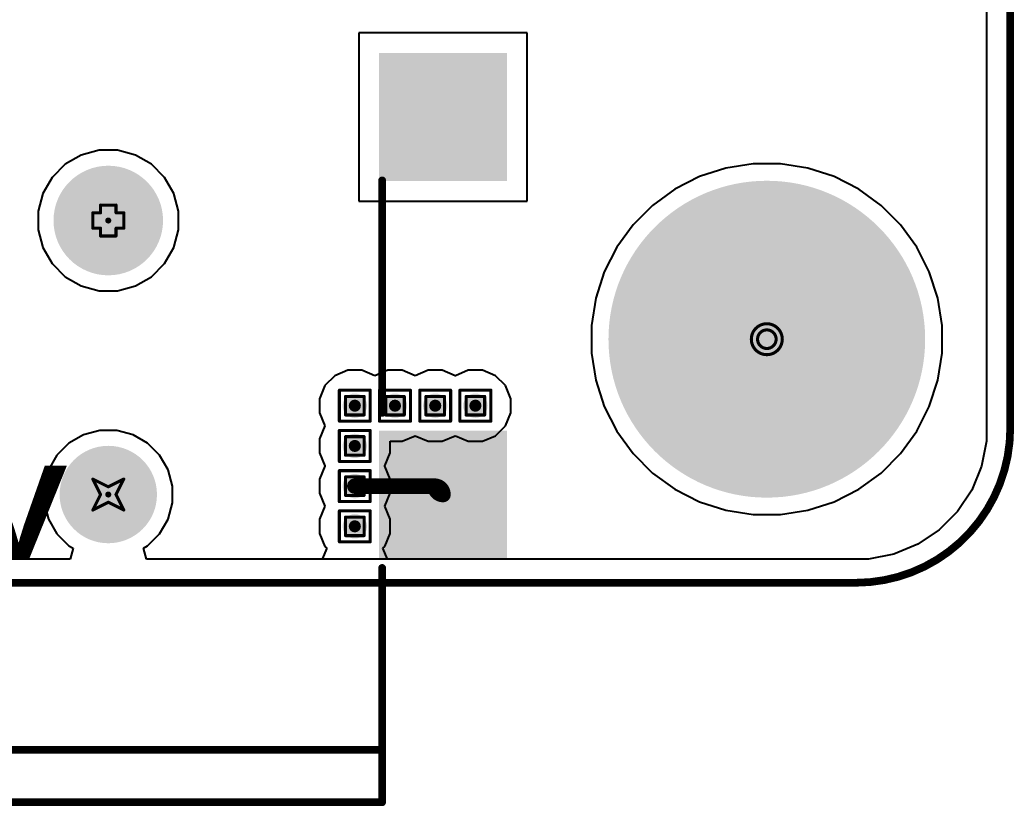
# Model space of a CAD drawing. Header units: inches. Extents: x -18 to 5357, y -8 to 5291.
# Drawn here: x 29.73 to 46.06, y -7.67 to 5.24 of the extents above; entities that cross this region are included whole.
import ezdxf

# ---------------------------------------------------------------- set-up
doc = ezdxf.new("R2010")
doc.units = ezdxf.units.IN
for name, color, linetype in [('Board Outline', 216, 'Continuous'), ('Bottom Layer', 5, 'Continuous'), ('Bottom Solder', 6, 'Continuous'), ('Drill Drawing', 1, 'Continuous'), ('Ground', 16, 'Continuous'), ('Multi-Layer', 9, 'Continuous'), ('Pad Holes', 156, 'Continuous'), ('Power', 76, 'Continuous'), ('Top Layer', 1, 'Continuous'), ('Top Overlay', 2, 'Continuous'), ('Top Paste', 8, 'Continuous'), ('Top Solder', 216, 'Continuous'), ('Via Holes', 16, 'Continuous')]:
    doc.layers.add(name, color=color, linetype=linetype)
doc.styles.add('Arial Black_Bold', font='', dxfattribs={"height": 0.2})
doc.styles.get('Arial Black_Bold').set_extended_font_data('Arial Black', bold=True)

# ---------------------------------------------------------------- blocks, each defined once
blk = doc.blocks.new('DC_050_B200_84')
at = {"layer": 'Bottom Solder'}
h = blk.add_hatch(color=6, dxfattribs=at)
edge = h.paths.add_edge_path()
edge.add_arc((-3.25, 0), 0.05, 0, 360)
h = blk.add_hatch(color=6, dxfattribs=at)
edge = h.paths.add_edge_path()
edge.add_arc((1.25, 0), 0.05, 0, 360)
at = {"layer": 'Pad Holes'}
h = blk.add_hatch(color=7, dxfattribs=at)
edge = h.paths.add_edge_path()
edge.add_arc((1.25, 0), 0.9, 0, 360)
h = blk.add_hatch(color=7, dxfattribs=at)
edge = h.paths.add_edge_path()
edge.add_arc((-3.25, 0), 0.8, 0, 360)
at = {"layer": 'Top Layer'}
for points in [[(-4.25, -4.5), (-2.25, -4.5), (-2.25, -6.5), (-4.25, -6.5)], [(1.95, -4.5), (3.95, -4.5), (3.95, -6.5), (1.95, -6.5)]]:
    blk.add_hatch(color=1, dxfattribs=at).paths.add_polyline_path(points)
at = {"layer": 'Top Paste'}
for points in [[(-4.25, -4.5), (-2.25, -4.5), (-2.25, -6.5), (-4.25, -6.5)], [(1.95, -4.5), (3.95, -4.5), (3.95, -6.5), (1.95, -6.5)]]:
    blk.add_hatch(color=8, dxfattribs=at).paths.add_polyline_path(points)
at = {"layer": 'Top Solder'}
h = blk.add_hatch(color=216, dxfattribs=at)
edge = h.paths.add_edge_path()
edge.add_arc((-3.25, 0), 0.05, 0, 360)
h = blk.add_hatch(color=216, dxfattribs=at)
edge = h.paths.add_edge_path()
edge.add_arc((1.25, 0), 0.05, 0, 360)
for points in [[(-4.3, -4.45), (-2.2, -4.45), (-2.2, -6.55), (-4.3, -6.55)], [(1.9, -4.45), (4, -4.45), (4, -6.55), (1.9, -6.55)]]:
    blk.add_hatch(color=216, dxfattribs=at).paths.add_polyline_path(points)
at = {"layer": 'Top Overlay'}
for points in [[(-8.303, 4.5, 0.127, 0.127, 0), (-8.303, -4.5, 0.127, 0.127, 0)], [(-7.442, 4.496, 0.127, 0.127, 0), (-7.442, -4.496, 0.127, 0.127, 0)], [(-8.303, -4.5, 0.127, 0.127, 0), (-4.456, -4.5, 0.127, 0.127, 0)], [(-1.909, -4.5, 0.127, 0.127, 0), (0, -4.5, 0.127, 0.127, 0)], [(1.909, -4.5, 0.127, 0.127, 0), (0, -4.5, 0.127, 0.127, 0)]]:
    blk.add_lwpolyline(points, format="xyseb", dxfattribs=at)
for points in [[(-8.335, -4.5, 0.0635, 0.0635, 1), (-8.272, -4.5, 0.0635, 0.0635, 1)], [(-8.335, -4.5, 0.0635, 0.0635, 1), (-8.272, -4.5, 0.0635, 0.0635, 1)], [(-7.474, -4.496, 0.0635, 0.0635, 1), (-7.41, -4.496, 0.0635, 0.0635, 1)], [(-4.488, -4.5, 0.0635, 0.0635, 1), (-4.424, -4.5, 0.0635, 0.0635, 1)], [(-1.941, -4.5, 0.0635, 0.0635, 1), (-1.877, -4.5, 0.0635, 0.0635, 1)], [(-0.032, -4.5, 0.0635, 0.0635, 1), (0.032, -4.5, 0.0635, 0.0635, 1)], [(-0.032, -4.5, 0.0635, 0.0635, 1), (0.032, -4.5, 0.0635, 0.0635, 1)], [(1.877, -4.5, 0.0635, 0.0635, 1), (1.941, -4.5, 0.0635, 0.0635, 1)]]:
    blk.add_lwpolyline(points, format="xyseb", close=True, dxfattribs=at)

msp = doc.modelspace()

# ---------------------------------------------------------------- hatches: boundary and pattern name
at = {"layer": 'Bottom Layer'}
h = msp.add_hatch(color=5, dxfattribs=at)
edge = h.paths.add_edge_path()
edge.add_arc((42, 0), 2.5, 0, 360)
h = msp.add_hatch(color=5, dxfattribs=at)
edge = h.paths.add_edge_path()
edge.add_arc((35.23, -1.092), 0.2, 0, 360)
h = msp.add_hatch(color=5, dxfattribs=at)
edge = h.paths.add_edge_path()
edge.add_arc((35.89, -1.092), 0.2, 0, 360)
h = msp.add_hatch(color=5, dxfattribs=at)
edge = h.paths.add_edge_path()
edge.add_arc((36.551, -1.092), 0.2, 0, 360)
h = msp.add_hatch(color=5, dxfattribs=at)
edge = h.paths.add_edge_path()
edge.add_arc((37.211, -1.092), 0.2, 0, 360)
h = msp.add_hatch(color=5, dxfattribs=at)
edge = h.paths.add_edge_path()
edge.add_arc((35.23, -1.753), 0.2, 0, 360)
h = msp.add_hatch(color=5, dxfattribs=at)
edge = h.paths.add_edge_path()
edge.add_arc((35.23, -2.413), 0.2, 0, 360)
h = msp.add_hatch(color=5, dxfattribs=at)
edge = h.paths.add_edge_path()
edge.add_arc((35.23, -3.073), 0.2, 0, 360)
at = {"layer": 'Bottom Solder'}
h = msp.add_hatch(color=6, dxfattribs=at)
edge = h.paths.add_edge_path()
edge.add_arc((42, 0), 2.602, 0, 360)
at = {"layer": 'Ground'}
h = msp.add_hatch(color=16, dxfattribs=at)
edge = h.paths.add_edge_path()
edge.add_arc((42, 0), 2.5, 0, 360)
h = msp.add_hatch(color=16, dxfattribs=at)
edge = h.paths.add_edge_path()
edge.add_arc((35.23, -1.092), 0.2, 0, 360)
h = msp.add_hatch(color=16, dxfattribs=at)
edge = h.paths.add_edge_path()
edge.add_arc((35.89, -1.092), 0.2, 0, 360)
h = msp.add_hatch(color=16, dxfattribs=at)
edge = h.paths.add_edge_path()
edge.add_arc((36.551, -1.092), 0.2, 0, 360)
h = msp.add_hatch(color=16, dxfattribs=at)
edge = h.paths.add_edge_path()
edge.add_arc((37.211, -1.092), 0.2, 0, 360)
h = msp.add_hatch(color=16, dxfattribs=at)
edge = h.paths.add_edge_path()
edge.add_arc((35.23, -1.753), 0.2, 0, 360)
h = msp.add_hatch(color=16, dxfattribs=at)
edge = h.paths.add_edge_path()
edge.add_arc((35.23, -2.413), 0.2, 0, 360)
h = msp.add_hatch(color=16, dxfattribs=at)
edge = h.paths.add_edge_path()
edge.add_arc((35.23, -3.073), 0.2, 0, 360)
at = {"layer": 'Multi-Layer'}
h = msp.add_hatch(color=9, dxfattribs=at)
edge = h.paths.add_edge_path()
edge.add_arc((42, 0), 2.5, 0, 360)
at = {"layer": 'Pad Holes'}
h = msp.add_hatch(color=7, dxfattribs=at)
edge = h.paths.add_edge_path()
edge.add_arc((42, 0), 1.55, 0, 360)
at = {"layer": 'Power'}
h = msp.add_hatch(color=76, dxfattribs=at)
edge = h.paths.add_edge_path()
edge.add_arc((42, 0), 2.5, 0, 360)
h = msp.add_hatch(color=76, dxfattribs=at)
edge = h.paths.add_edge_path()
edge.add_arc((35.23, -1.092), 0.2, 0, 360)
h = msp.add_hatch(color=76, dxfattribs=at)
edge = h.paths.add_edge_path()
edge.add_arc((35.89, -1.092), 0.2, 0, 360)
h = msp.add_hatch(color=76, dxfattribs=at)
edge = h.paths.add_edge_path()
edge.add_arc((36.551, -1.092), 0.2, 0, 360)
h = msp.add_hatch(color=76, dxfattribs=at)
edge = h.paths.add_edge_path()
edge.add_arc((37.211, -1.092), 0.2, 0, 360)
h = msp.add_hatch(color=76, dxfattribs=at)
edge = h.paths.add_edge_path()
edge.add_arc((35.23, -1.753), 0.2, 0, 360)
h = msp.add_hatch(color=76, dxfattribs=at)
edge = h.paths.add_edge_path()
edge.add_arc((35.23, -2.413), 0.2, 0, 360)
h = msp.add_hatch(color=76, dxfattribs=at)
edge = h.paths.add_edge_path()
edge.add_arc((35.23, -3.073), 0.2, 0, 360)
at = {"layer": 'Top Layer'}
h = msp.add_hatch(color=1, dxfattribs=at)
edge = h.paths.add_edge_path()
edge.add_arc((42, 0), 2.5, 0, 360)
h = msp.add_hatch(color=1, dxfattribs=at)
edge = h.paths.add_edge_path()
edge.add_arc((35.23, -1.092), 0.2, 0, 360)
h = msp.add_hatch(color=1, dxfattribs=at)
edge = h.paths.add_edge_path()
edge.add_arc((35.89, -1.092), 0.2, 0, 360)
h = msp.add_hatch(color=1, dxfattribs=at)
edge = h.paths.add_edge_path()
edge.add_arc((36.551, -1.092), 0.2, 0, 360)
h = msp.add_hatch(color=1, dxfattribs=at)
edge = h.paths.add_edge_path()
edge.add_arc((37.211, -1.092), 0.2, 0, 360)
h = msp.add_hatch(color=1, dxfattribs=at)
edge = h.paths.add_edge_path()
edge.add_arc((35.23, -1.753), 0.2, 0, 360)
h = msp.add_hatch(color=1, dxfattribs=at)
edge = h.paths.add_edge_path()
edge.add_arc((35.23, -2.413), 0.2, 0, 360)
h = msp.add_hatch(color=1, dxfattribs=at)
edge = h.paths.add_edge_path()
edge.add_arc((35.23, -3.073), 0.2, 0, 360)
at = {"layer": 'Top Solder'}
h = msp.add_hatch(color=216, dxfattribs=at)
edge = h.paths.add_edge_path()
edge.add_arc((42, 0), 2.602, 0, 360)
at = {"layer": 'Via Holes'}
h = msp.add_hatch(color=7, dxfattribs=at)
edge = h.paths.add_edge_path()
edge.add_arc((35.23, -1.092), 0.1, 0, 360)
h = msp.add_hatch(color=7, dxfattribs=at)
edge = h.paths.add_edge_path()
edge.add_arc((35.89, -1.092), 0.1, 0, 360)
h = msp.add_hatch(color=7, dxfattribs=at)
edge = h.paths.add_edge_path()
edge.add_arc((36.551, -1.092), 0.1, 0, 360)
h = msp.add_hatch(color=7, dxfattribs=at)
edge = h.paths.add_edge_path()
edge.add_arc((37.211, -1.092), 0.1, 0, 360)
h = msp.add_hatch(color=7, dxfattribs=at)
edge = h.paths.add_edge_path()
edge.add_arc((35.23, -1.753), 0.1, 0, 360)
h = msp.add_hatch(color=7, dxfattribs=at)
edge = h.paths.add_edge_path()
edge.add_arc((35.23, -2.413), 0.1, 0, 360)
h = msp.add_hatch(color=7, dxfattribs=at)
edge = h.paths.add_edge_path()
edge.add_arc((35.23, -3.073), 0.1, 0, 360)

# ---------------------------------------------------------------- linework, layer by layer
at = {"layer": 'Board Outline'}
for points in [[(46, -1.46, 0.127, 0.127, 0), (46, 73.46, 0.127, 0.127, 0)], [(46, -1.46, 0.127, 0.127, -0.414214), (43.46, -4, 0.127, 0.127, 0)], [(-1.46, -4, 0.127, 0.127, 0), (43.46, -4, 0.127, 0.127, 0)]]:
    msp.add_lwpolyline(points, format="xyseb", dxfattribs=at)
for points in [[(45.968, -1.46, 0.0635, 0.0635, 1), (46.032, -1.46, 0.0635, 0.0635, 1)], [(45.968, -1.46, 0.0635, 0.0635, 1), (46.032, -1.46, 0.0635, 0.0635, 1)], [(43.428, -4, 0.0635, 0.0635, 1), (43.492, -4, 0.0635, 0.0635, 1)], [(43.428, -4, 0.0635, 0.0635, 1), (43.492, -4, 0.0635, 0.0635, 1)]]:
    msp.add_lwpolyline(points, format="xyseb", close=True, dxfattribs=at)
at = {"layer": 'Bottom Layer'}
for p, q in [((45.612, 13.856), (45.612, -1.46)), ((30.734, 3.024), (30.471, 2.873)), ((31.027, 3.103), (30.734, 3.024)), ((31.331, 3.103), (31.027, 3.103)), ((31.625, 3.024), (31.331, 3.103)), ((31.888, 2.873), (31.625, 3.024)), ((30.471, 2.873), (30.256, 2.658)), ((32.103, 2.658), (31.888, 2.873)), ((41.326, 2.81), (40.894, 2.67)), ((41.773, 2.881), (41.326, 2.81)), ((42.227, 2.881), (41.773, 2.881)), ((42.675, 2.81), (42.227, 2.881)), ((43.106, 2.67), (42.675, 2.81)), ((30.256, 2.658), (30.104, 2.395)), ((32.254, 2.395), (32.103, 2.658)), ((40.894, 2.67), (40.49, 2.464)), ((43.51, 2.464), (43.106, 2.67)), ((40.49, 2.464), (40.123, 2.197)), ((43.877, 2.197), (43.51, 2.464)), ((30.104, 2.395), (30.025, 2.101)), ((32.333, 2.101), (32.254, 2.395)), ((40.123, 2.197), (39.803, 1.877)), ((44.198, 1.877), (43.877, 2.197)), ((30.025, 2.101), (30.025, 1.797)), ((32.333, 1.797), (32.333, 2.101)), ((30.025, 1.797), (30.104, 1.504)), ((32.254, 1.504), (32.333, 1.797)), ((39.803, 1.877), (39.536, 1.51)), ((44.464, 1.51), (44.198, 1.877)), ((30.104, 1.504), (30.256, 1.241)), ((32.103, 1.241), (32.254, 1.504)), ((39.536, 1.51), (39.33, 1.106)), ((44.67, 1.106), (44.464, 1.51)), ((30.256, 1.241), (30.471, 1.026)), ((31.888, 1.026), (32.103, 1.241)), ((30.471, 1.026), (30.734, 0.874)), ((31.625, 0.874), (31.888, 1.026)), ((39.33, 1.106), (39.19, 0.675)), ((44.81, 0.675), (44.67, 1.106)), ((30.734, 0.874), (31.027, 0.795)), ((31.331, 0.795), (31.625, 0.874)), ((31.027, 0.795), (31.331, 0.795)), ((39.19, 0.675), (39.119, 0.227)), ((44.881, 0.227), (44.81, 0.675)), ((39.119, 0.227), (39.119, -0.227)), ((44.881, -0.227), (44.881, 0.227)), ((39.119, -0.227), (39.19, -0.675)), ((44.81, -0.675), (44.881, -0.227)), ((39.19, -0.675), (39.33, -1.106)), ((44.67, -1.106), (44.81, -0.675)), ((39.33, -1.106), (39.536, -1.51)), ((44.464, -1.51), (44.67, -1.106)), ((45.612, -1.46), (45.612, -1.672)), ((30.772, -1.569), (30.532, -1.708)), ((31.04, -1.497), (30.772, -1.569)), ((31.318, -1.497), (31.04, -1.497)), ((31.586, -1.569), (31.318, -1.497)), ((31.826, -1.708), (31.586, -1.569)), ((39.536, -1.51), (39.803, -1.877)), ((44.198, -1.877), (44.464, -1.51)), ((30.532, -1.708), (30.336, -1.904)), ((32.023, -1.904), (31.826, -1.708)), ((45.612, -1.672), (45.529, -2.087)), ((30.336, -1.904), (30.197, -2.144)), ((32.161, -2.144), (32.023, -1.904)), ((39.803, -1.877), (40.123, -2.198)), ((43.877, -2.198), (44.198, -1.877)), ((45.529, -2.087), (45.367, -2.479)), ((30.197, -2.144), (30.125, -2.412)), ((32.233, -2.412), (32.161, -2.144)), ((40.123, -2.198), (40.49, -2.464)), ((43.51, -2.464), (43.877, -2.198)), ((30.125, -2.412), (30.125, -2.69)), ((32.233, -2.69), (32.233, -2.412)), ((40.49, -2.464), (40.894, -2.67)), ((43.106, -2.67), (43.51, -2.464)), ((45.367, -2.479), (45.131, -2.831)), ((30.125, -2.69), (30.197, -2.958)), ((32.161, -2.958), (32.233, -2.69)), ((40.894, -2.67), (41.326, -2.81)), ((42.675, -2.81), (43.106, -2.67)), ((41.326, -2.81), (41.773, -2.881)), ((41.773, -2.881), (42.227, -2.881)), ((42.227, -2.881), (42.675, -2.81)), ((45.131, -2.831), (44.832, -3.131)), ((30.197, -2.958), (30.336, -3.198)), ((32.023, -3.198), (32.161, -2.958)), ((30.336, -3.198), (30.532, -3.394)), ((31.826, -3.394), (32.023, -3.198)), ((44.832, -3.131), (44.479, -3.367)), ((30.532, -3.394), (30.6, -3.434)), ((31.758, -3.434), (31.826, -3.394)), ((44.479, -3.367), (44.088, -3.529)), ((30.6, -3.434), (30.552, -3.611)), ((31.806, -3.611), (31.758, -3.434)), ((44.088, -3.529), (43.672, -3.611)), ((30.552, -3.611), (-1.672, -3.611)), ((43.672, -3.611), (31.806, -3.611))]:
    msp.add_line(p, q, dxfattribs=at)
at = {"layer": 'Drill Drawing'}
for points in [[(31.052, 2.076, 0.0508, 0.0508, 0), (31.052, 2.203, 0.0508, 0.0508, 0)], [(31.052, 2.203, 0.0508, 0.0508, 0), (31.306, 2.203, 0.0508, 0.0508, 0)], [(31.306, 2.076, 0.0508, 0.0508, 0), (31.306, 2.203, 0.0508, 0.0508, 0)], [(30.925, 1.822, 0.0508, 0.0508, 0), (30.925, 2.076, 0.0508, 0.0508, 0)], [(30.925, 2.076, 0.0508, 0.0508, 0), (31.052, 2.076, 0.0508, 0.0508, 0)], [(31.306, 2.076, 0.0508, 0.0508, 0), (31.433, 2.076, 0.0508, 0.0508, 0)], [(31.433, 1.822, 0.0508, 0.0508, 0), (31.433, 2.076, 0.0508, 0.0508, 0)], [(30.925, 1.822, 0.0508, 0.0508, 0), (31.052, 1.822, 0.0508, 0.0508, 0)], [(31.052, 1.695, 0.0508, 0.0508, 0), (31.052, 1.822, 0.0508, 0.0508, 0)], [(31.306, 1.822, 0.0508, 0.0508, 0), (31.433, 1.822, 0.0508, 0.0508, 0)], [(31.306, 1.695, 0.0508, 0.0508, 0), (31.306, 1.822, 0.0508, 0.0508, 0)], [(31.052, 1.695, 0.0508, 0.0508, 0), (31.306, 1.695, 0.0508, 0.0508, 0)], [(34.976, -0.838, 0.0508, 0.0508, 0), (35.484, -0.838, 0.0508, 0.0508, 0)], [(34.976, -1.346, 0.0508, 0.0508, 0), (34.976, -0.838, 0.0508, 0.0508, 0)], [(35.484, -1.346, 0.0508, 0.0508, 0), (35.484, -0.838, 0.0508, 0.0508, 0)], [(35.636, -0.838, 0.0508, 0.0508, 0), (36.144, -0.838, 0.0508, 0.0508, 0)], [(35.636, -1.346, 0.0508, 0.0508, 0), (35.636, -0.838, 0.0508, 0.0508, 0)], [(36.144, -1.346, 0.0508, 0.0508, 0), (36.144, -0.838, 0.0508, 0.0508, 0)], [(36.297, -0.838, 0.0508, 0.0508, 0), (36.805, -0.838, 0.0508, 0.0508, 0)], [(36.297, -1.346, 0.0508, 0.0508, 0), (36.297, -0.838, 0.0508, 0.0508, 0)], [(36.805, -1.346, 0.0508, 0.0508, 0), (36.805, -0.838, 0.0508, 0.0508, 0)], [(36.957, -0.838, 0.0508, 0.0508, 0), (37.465, -0.838, 0.0508, 0.0508, 0)], [(36.957, -1.346, 0.0508, 0.0508, 0), (36.957, -0.838, 0.0508, 0.0508, 0)], [(37.465, -1.346, 0.0508, 0.0508, 0), (37.465, -0.838, 0.0508, 0.0508, 0)], [(35.077, -0.94, 0.0508, 0.0508, 0), (35.382, -0.94, 0.0508, 0.0508, 0)], [(35.077, -1.245, 0.0508, 0.0508, 0), (35.077, -0.94, 0.0508, 0.0508, 0)], [(35.382, -1.245, 0.0508, 0.0508, 0), (35.382, -0.94, 0.0508, 0.0508, 0)], [(35.738, -0.94, 0.0508, 0.0508, 0), (36.043, -0.94, 0.0508, 0.0508, 0)], [(35.738, -1.245, 0.0508, 0.0508, 0), (35.738, -0.94, 0.0508, 0.0508, 0)], [(36.043, -1.245, 0.0508, 0.0508, 0), (36.043, -0.94, 0.0508, 0.0508, 0)], [(36.398, -0.94, 0.0508, 0.0508, 0), (36.703, -0.94, 0.0508, 0.0508, 0)], [(36.398, -1.245, 0.0508, 0.0508, 0), (36.398, -0.94, 0.0508, 0.0508, 0)], [(36.703, -1.245, 0.0508, 0.0508, 0), (36.703, -0.94, 0.0508, 0.0508, 0)], [(37.059, -0.94, 0.0508, 0.0508, 0), (37.363, -0.94, 0.0508, 0.0508, 0)], [(37.059, -1.245, 0.0508, 0.0508, 0), (37.059, -0.94, 0.0508, 0.0508, 0)], [(37.363, -1.245, 0.0508, 0.0508, 0), (37.363, -0.94, 0.0508, 0.0508, 0)], [(35.077, -1.245, 0.0508, 0.0508, 0), (35.382, -1.245, 0.0508, 0.0508, 0)], [(35.738, -1.245, 0.0508, 0.0508, 0), (36.043, -1.245, 0.0508, 0.0508, 0)], [(36.398, -1.245, 0.0508, 0.0508, 0), (36.703, -1.245, 0.0508, 0.0508, 0)], [(37.059, -1.245, 0.0508, 0.0508, 0), (37.363, -1.245, 0.0508, 0.0508, 0)], [(34.976, -1.346, 0.0508, 0.0508, 0), (35.484, -1.346, 0.0508, 0.0508, 0)], [(35.636, -1.346, 0.0508, 0.0508, 0), (36.144, -1.346, 0.0508, 0.0508, 0)], [(36.297, -1.346, 0.0508, 0.0508, 0), (36.805, -1.346, 0.0508, 0.0508, 0)], [(36.957, -1.346, 0.0508, 0.0508, 0), (37.465, -1.346, 0.0508, 0.0508, 0)], [(34.976, -1.499, 0.0508, 0.0508, 0), (35.484, -1.499, 0.0508, 0.0508, 0)], [(34.976, -2.007, 0.0508, 0.0508, 0), (34.976, -1.499, 0.0508, 0.0508, 0)], [(35.077, -1.6, 0.0508, 0.0508, 0), (35.382, -1.6, 0.0508, 0.0508, 0)], [(35.077, -1.905, 0.0508, 0.0508, 0), (35.077, -1.6, 0.0508, 0.0508, 0)], [(35.382, -1.905, 0.0508, 0.0508, 0), (35.382, -1.6, 0.0508, 0.0508, 0)], [(35.484, -2.007, 0.0508, 0.0508, 0), (35.484, -1.499, 0.0508, 0.0508, 0)], [(35.077, -1.905, 0.0508, 0.0508, 0), (35.382, -1.905, 0.0508, 0.0508, 0)], [(34.976, -2.007, 0.0508, 0.0508, 0), (35.484, -2.007, 0.0508, 0.0508, 0)], [(30.925, -2.297, 0.0508, 0.0508, 0), (31.179, -2.424, 0.0508, 0.0508, 0)], [(30.925, -2.297, 0.0508, 0.0508, 0), (31.052, -2.551, 0.0508, 0.0508, 0)], [(31.179, -2.424, 0.0508, 0.0508, 0), (31.433, -2.297, 0.0508, 0.0508, 0)], [(31.306, -2.551, 0.0508, 0.0508, 0), (31.433, -2.297, 0.0508, 0.0508, 0)], [(34.976, -2.159, 0.0508, 0.0508, 0), (35.484, -2.159, 0.0508, 0.0508, 0)], [(34.976, -2.667, 0.0508, 0.0508, 0), (34.976, -2.159, 0.0508, 0.0508, 0)], [(35.077, -2.261, 0.0508, 0.0508, 0), (35.382, -2.261, 0.0508, 0.0508, 0)], [(35.077, -2.565, 0.0508, 0.0508, 0), (35.077, -2.261, 0.0508, 0.0508, 0)], [(35.382, -2.565, 0.0508, 0.0508, 0), (35.382, -2.261, 0.0508, 0.0508, 0)], [(35.484, -2.667, 0.0508, 0.0508, 0), (35.484, -2.159, 0.0508, 0.0508, 0)], [(30.925, -2.805, 0.0508, 0.0508, 0), (31.052, -2.551, 0.0508, 0.0508, 0)], [(31.306, -2.551, 0.0508, 0.0508, 0), (31.433, -2.805, 0.0508, 0.0508, 0)], [(35.077, -2.565, 0.0508, 0.0508, 0), (35.382, -2.565, 0.0508, 0.0508, 0)], [(30.925, -2.805, 0.0508, 0.0508, 0), (31.179, -2.678, 0.0508, 0.0508, 0)], [(31.179, -2.678, 0.0508, 0.0508, 0), (31.433, -2.805, 0.0508, 0.0508, 0)], [(34.976, -2.667, 0.0508, 0.0508, 0), (35.484, -2.667, 0.0508, 0.0508, 0)], [(34.976, -2.819, 0.0508, 0.0508, 0), (35.484, -2.819, 0.0508, 0.0508, 0)], [(34.976, -3.327, 0.0508, 0.0508, 0), (34.976, -2.819, 0.0508, 0.0508, 0)], [(35.077, -2.921, 0.0508, 0.0508, 0), (35.382, -2.921, 0.0508, 0.0508, 0)], [(35.077, -3.226, 0.0508, 0.0508, 0), (35.077, -2.921, 0.0508, 0.0508, 0)], [(35.382, -3.226, 0.0508, 0.0508, 0), (35.382, -2.921, 0.0508, 0.0508, 0)], [(35.484, -3.327, 0.0508, 0.0508, 0), (35.484, -2.819, 0.0508, 0.0508, 0)], [(35.077, -3.226, 0.0508, 0.0508, 0), (35.382, -3.226, 0.0508, 0.0508, 0)], [(34.976, -3.327, 0.0508, 0.0508, 0), (35.484, -3.327, 0.0508, 0.0508, 0)]]:
    msp.add_lwpolyline(points, format="xyseb", dxfattribs=at)
for points in [[(31.039, 2.203, 0.0254, 0.0254, 1), (31.065, 2.203, 0.0254, 0.0254, 1)], [(31.039, 2.203, 0.0254, 0.0254, 1), (31.065, 2.203, 0.0254, 0.0254, 1)], [(31.293, 2.203, 0.0254, 0.0254, 1), (31.319, 2.203, 0.0254, 0.0254, 1)], [(31.293, 2.203, 0.0254, 0.0254, 1), (31.319, 2.203, 0.0254, 0.0254, 1)], [(30.912, 2.076, 0.0254, 0.0254, 1), (30.938, 2.076, 0.0254, 0.0254, 1)], [(30.912, 2.076, 0.0254, 0.0254, 1), (30.938, 2.076, 0.0254, 0.0254, 1)], [(31.039, 2.076, 0.0254, 0.0254, 1), (31.065, 2.076, 0.0254, 0.0254, 1)], [(31.039, 2.076, 0.0254, 0.0254, 1), (31.065, 2.076, 0.0254, 0.0254, 1)], [(31.293, 2.076, 0.0254, 0.0254, 1), (31.319, 2.076, 0.0254, 0.0254, 1)], [(31.293, 2.076, 0.0254, 0.0254, 1), (31.319, 2.076, 0.0254, 0.0254, 1)], [(31.42, 2.076, 0.0254, 0.0254, 1), (31.446, 2.076, 0.0254, 0.0254, 1)], [(31.42, 2.076, 0.0254, 0.0254, 1), (31.446, 2.076, 0.0254, 0.0254, 1)], [(30.912, 1.822, 0.0254, 0.0254, 1), (30.938, 1.822, 0.0254, 0.0254, 1)], [(30.912, 1.822, 0.0254, 0.0254, 1), (30.938, 1.822, 0.0254, 0.0254, 1)], [(31.039, 1.822, 0.0254, 0.0254, 1), (31.065, 1.822, 0.0254, 0.0254, 1)], [(31.039, 1.822, 0.0254, 0.0254, 1), (31.065, 1.822, 0.0254, 0.0254, 1)], [(31.293, 1.822, 0.0254, 0.0254, 1), (31.319, 1.822, 0.0254, 0.0254, 1)], [(31.293, 1.822, 0.0254, 0.0254, 1), (31.319, 1.822, 0.0254, 0.0254, 1)], [(31.42, 1.822, 0.0254, 0.0254, 1), (31.446, 1.822, 0.0254, 0.0254, 1)], [(31.42, 1.822, 0.0254, 0.0254, 1), (31.446, 1.822, 0.0254, 0.0254, 1)], [(31.039, 1.695, 0.0254, 0.0254, 1), (31.065, 1.695, 0.0254, 0.0254, 1)], [(31.039, 1.695, 0.0254, 0.0254, 1), (31.065, 1.695, 0.0254, 0.0254, 1)], [(31.293, 1.695, 0.0254, 0.0254, 1), (31.319, 1.695, 0.0254, 0.0254, 1)], [(31.293, 1.695, 0.0254, 0.0254, 1), (31.319, 1.695, 0.0254, 0.0254, 1)], [(42.254, 0, 0.0508, 0.0508, 1), (41.746, 0, 0.0508, 0.0508, 1)], [(42.153, 0, 0.0508, 0.0508, 1), (41.848, 0, 0.0508, 0.0508, 1)], [(41.733, 0, 0.0254, 0.0254, 1), (41.759, 0, 0.0254, 0.0254, 1)], [(41.835, 0, 0.0254, 0.0254, 1), (41.86, 0, 0.0254, 0.0254, 1)], [(42.14, 0, 0.0254, 0.0254, 1), (42.165, 0, 0.0254, 0.0254, 1)], [(42.241, 0, 0.0254, 0.0254, 1), (42.267, 0, 0.0254, 0.0254, 1)], [(34.963, -0.838, 0.0254, 0.0254, 1), (34.988, -0.838, 0.0254, 0.0254, 1)], [(34.963, -0.838, 0.0254, 0.0254, 1), (34.988, -0.838, 0.0254, 0.0254, 1)], [(35.471, -0.838, 0.0254, 0.0254, 1), (35.496, -0.838, 0.0254, 0.0254, 1)], [(35.471, -0.838, 0.0254, 0.0254, 1), (35.496, -0.838, 0.0254, 0.0254, 1)], [(35.623, -0.838, 0.0254, 0.0254, 1), (35.649, -0.838, 0.0254, 0.0254, 1)], [(35.623, -0.838, 0.0254, 0.0254, 1), (35.649, -0.838, 0.0254, 0.0254, 1)], [(36.132, -0.838, 0.0254, 0.0254, 1), (36.157, -0.838, 0.0254, 0.0254, 1)], [(36.132, -0.838, 0.0254, 0.0254, 1), (36.157, -0.838, 0.0254, 0.0254, 1)], [(36.284, -0.838, 0.0254, 0.0254, 1), (36.309, -0.838, 0.0254, 0.0254, 1)], [(36.284, -0.838, 0.0254, 0.0254, 1), (36.309, -0.838, 0.0254, 0.0254, 1)], [(36.792, -0.838, 0.0254, 0.0254, 1), (36.817, -0.838, 0.0254, 0.0254, 1)], [(36.792, -0.838, 0.0254, 0.0254, 1), (36.817, -0.838, 0.0254, 0.0254, 1)], [(36.944, -0.838, 0.0254, 0.0254, 1), (36.97, -0.838, 0.0254, 0.0254, 1)], [(36.944, -0.838, 0.0254, 0.0254, 1), (36.97, -0.838, 0.0254, 0.0254, 1)], [(37.452, -0.838, 0.0254, 0.0254, 1), (37.478, -0.838, 0.0254, 0.0254, 1)], [(37.452, -0.838, 0.0254, 0.0254, 1), (37.478, -0.838, 0.0254, 0.0254, 1)], [(35.065, -0.94, 0.0254, 0.0254, 1), (35.09, -0.94, 0.0254, 0.0254, 1)], [(35.065, -0.94, 0.0254, 0.0254, 1), (35.09, -0.94, 0.0254, 0.0254, 1)], [(35.37, -0.94, 0.0254, 0.0254, 1), (35.395, -0.94, 0.0254, 0.0254, 1)], [(35.37, -0.94, 0.0254, 0.0254, 1), (35.395, -0.94, 0.0254, 0.0254, 1)], [(35.725, -0.94, 0.0254, 0.0254, 1), (35.751, -0.94, 0.0254, 0.0254, 1)], [(35.725, -0.94, 0.0254, 0.0254, 1), (35.751, -0.94, 0.0254, 0.0254, 1)], [(36.03, -0.94, 0.0254, 0.0254, 1), (36.055, -0.94, 0.0254, 0.0254, 1)], [(36.03, -0.94, 0.0254, 0.0254, 1), (36.055, -0.94, 0.0254, 0.0254, 1)], [(36.386, -0.94, 0.0254, 0.0254, 1), (36.411, -0.94, 0.0254, 0.0254, 1)], [(36.386, -0.94, 0.0254, 0.0254, 1), (36.411, -0.94, 0.0254, 0.0254, 1)], [(36.69, -0.94, 0.0254, 0.0254, 1), (36.716, -0.94, 0.0254, 0.0254, 1)], [(36.69, -0.94, 0.0254, 0.0254, 1), (36.716, -0.94, 0.0254, 0.0254, 1)], [(37.046, -0.94, 0.0254, 0.0254, 1), (37.071, -0.94, 0.0254, 0.0254, 1)], [(37.046, -0.94, 0.0254, 0.0254, 1), (37.071, -0.94, 0.0254, 0.0254, 1)], [(37.351, -0.94, 0.0254, 0.0254, 1), (37.376, -0.94, 0.0254, 0.0254, 1)], [(37.351, -0.94, 0.0254, 0.0254, 1), (37.376, -0.94, 0.0254, 0.0254, 1)], [(35.065, -1.245, 0.0254, 0.0254, 1), (35.09, -1.245, 0.0254, 0.0254, 1)], [(35.065, -1.245, 0.0254, 0.0254, 1), (35.09, -1.245, 0.0254, 0.0254, 1)], [(35.37, -1.245, 0.0254, 0.0254, 1), (35.395, -1.245, 0.0254, 0.0254, 1)], [(35.37, -1.245, 0.0254, 0.0254, 1), (35.395, -1.245, 0.0254, 0.0254, 1)], [(35.725, -1.245, 0.0254, 0.0254, 1), (35.751, -1.245, 0.0254, 0.0254, 1)], [(35.725, -1.245, 0.0254, 0.0254, 1), (35.751, -1.245, 0.0254, 0.0254, 1)], [(36.03, -1.245, 0.0254, 0.0254, 1), (36.055, -1.245, 0.0254, 0.0254, 1)], [(36.03, -1.245, 0.0254, 0.0254, 1), (36.055, -1.245, 0.0254, 0.0254, 1)], [(36.386, -1.245, 0.0254, 0.0254, 1), (36.411, -1.245, 0.0254, 0.0254, 1)], [(36.386, -1.245, 0.0254, 0.0254, 1), (36.411, -1.245, 0.0254, 0.0254, 1)], [(36.69, -1.245, 0.0254, 0.0254, 1), (36.716, -1.245, 0.0254, 0.0254, 1)], [(36.69, -1.245, 0.0254, 0.0254, 1), (36.716, -1.245, 0.0254, 0.0254, 1)], [(37.046, -1.245, 0.0254, 0.0254, 1), (37.071, -1.245, 0.0254, 0.0254, 1)], [(37.046, -1.245, 0.0254, 0.0254, 1), (37.071, -1.245, 0.0254, 0.0254, 1)], [(37.351, -1.245, 0.0254, 0.0254, 1), (37.376, -1.245, 0.0254, 0.0254, 1)], [(37.351, -1.245, 0.0254, 0.0254, 1), (37.376, -1.245, 0.0254, 0.0254, 1)], [(34.963, -1.346, 0.0254, 0.0254, 1), (34.988, -1.346, 0.0254, 0.0254, 1)], [(34.963, -1.346, 0.0254, 0.0254, 1), (34.988, -1.346, 0.0254, 0.0254, 1)], [(35.471, -1.346, 0.0254, 0.0254, 1), (35.496, -1.346, 0.0254, 0.0254, 1)], [(35.471, -1.346, 0.0254, 0.0254, 1), (35.496, -1.346, 0.0254, 0.0254, 1)], [(35.623, -1.346, 0.0254, 0.0254, 1), (35.649, -1.346, 0.0254, 0.0254, 1)], [(35.623, -1.346, 0.0254, 0.0254, 1), (35.649, -1.346, 0.0254, 0.0254, 1)], [(36.132, -1.346, 0.0254, 0.0254, 1), (36.157, -1.346, 0.0254, 0.0254, 1)], [(36.132, -1.346, 0.0254, 0.0254, 1), (36.157, -1.346, 0.0254, 0.0254, 1)], [(36.284, -1.346, 0.0254, 0.0254, 1), (36.309, -1.346, 0.0254, 0.0254, 1)], [(36.284, -1.346, 0.0254, 0.0254, 1), (36.309, -1.346, 0.0254, 0.0254, 1)], [(36.792, -1.346, 0.0254, 0.0254, 1), (36.817, -1.346, 0.0254, 0.0254, 1)], [(36.792, -1.346, 0.0254, 0.0254, 1), (36.817, -1.346, 0.0254, 0.0254, 1)], [(36.944, -1.346, 0.0254, 0.0254, 1), (36.97, -1.346, 0.0254, 0.0254, 1)], [(36.944, -1.346, 0.0254, 0.0254, 1), (36.97, -1.346, 0.0254, 0.0254, 1)], [(37.452, -1.346, 0.0254, 0.0254, 1), (37.478, -1.346, 0.0254, 0.0254, 1)], [(37.452, -1.346, 0.0254, 0.0254, 1), (37.478, -1.346, 0.0254, 0.0254, 1)], [(34.963, -1.499, 0.0254, 0.0254, 1), (34.988, -1.499, 0.0254, 0.0254, 1)], [(34.963, -1.499, 0.0254, 0.0254, 1), (34.988, -1.499, 0.0254, 0.0254, 1)], [(35.065, -1.6, 0.0254, 0.0254, 1), (35.09, -1.6, 0.0254, 0.0254, 1)], [(35.065, -1.6, 0.0254, 0.0254, 1), (35.09, -1.6, 0.0254, 0.0254, 1)], [(35.37, -1.6, 0.0254, 0.0254, 1), (35.395, -1.6, 0.0254, 0.0254, 1)], [(35.37, -1.6, 0.0254, 0.0254, 1), (35.395, -1.6, 0.0254, 0.0254, 1)], [(35.471, -1.499, 0.0254, 0.0254, 1), (35.496, -1.499, 0.0254, 0.0254, 1)], [(35.471, -1.499, 0.0254, 0.0254, 1), (35.496, -1.499, 0.0254, 0.0254, 1)], [(35.065, -1.905, 0.0254, 0.0254, 1), (35.09, -1.905, 0.0254, 0.0254, 1)], [(35.065, -1.905, 0.0254, 0.0254, 1), (35.09, -1.905, 0.0254, 0.0254, 1)], [(35.37, -1.905, 0.0254, 0.0254, 1), (35.395, -1.905, 0.0254, 0.0254, 1)], [(35.37, -1.905, 0.0254, 0.0254, 1), (35.395, -1.905, 0.0254, 0.0254, 1)], [(34.963, -2.007, 0.0254, 0.0254, 1), (34.988, -2.007, 0.0254, 0.0254, 1)], [(34.963, -2.007, 0.0254, 0.0254, 1), (34.988, -2.007, 0.0254, 0.0254, 1)], [(35.471, -2.007, 0.0254, 0.0254, 1), (35.496, -2.007, 0.0254, 0.0254, 1)], [(35.471, -2.007, 0.0254, 0.0254, 1), (35.496, -2.007, 0.0254, 0.0254, 1)], [(30.912, -2.297, 0.0254, 0.0254, 1), (30.938, -2.297, 0.0254, 0.0254, 1)], [(30.912, -2.297, 0.0254, 0.0254, 1), (30.938, -2.297, 0.0254, 0.0254, 1)], [(31.42, -2.297, 0.0254, 0.0254, 1), (31.446, -2.297, 0.0254, 0.0254, 1)], [(31.42, -2.297, 0.0254, 0.0254, 1), (31.446, -2.297, 0.0254, 0.0254, 1)], [(34.963, -2.159, 0.0254, 0.0254, 1), (34.988, -2.159, 0.0254, 0.0254, 1)], [(34.963, -2.159, 0.0254, 0.0254, 1), (34.988, -2.159, 0.0254, 0.0254, 1)], [(35.065, -2.261, 0.0254, 0.0254, 1), (35.09, -2.261, 0.0254, 0.0254, 1)], [(35.065, -2.261, 0.0254, 0.0254, 1), (35.09, -2.261, 0.0254, 0.0254, 1)], [(35.37, -2.261, 0.0254, 0.0254, 1), (35.395, -2.261, 0.0254, 0.0254, 1)], [(35.37, -2.261, 0.0254, 0.0254, 1), (35.395, -2.261, 0.0254, 0.0254, 1)], [(35.471, -2.159, 0.0254, 0.0254, 1), (35.496, -2.159, 0.0254, 0.0254, 1)], [(35.471, -2.159, 0.0254, 0.0254, 1), (35.496, -2.159, 0.0254, 0.0254, 1)], [(31.166, -2.424, 0.0254, 0.0254, 1), (31.192, -2.424, 0.0254, 0.0254, 1)], [(31.166, -2.424, 0.0254, 0.0254, 1), (31.192, -2.424, 0.0254, 0.0254, 1)], [(31.039, -2.551, 0.0254, 0.0254, 1), (31.065, -2.551, 0.0254, 0.0254, 1)], [(31.039, -2.551, 0.0254, 0.0254, 1), (31.065, -2.551, 0.0254, 0.0254, 1)], [(31.293, -2.551, 0.0254, 0.0254, 1), (31.319, -2.551, 0.0254, 0.0254, 1)], [(31.293, -2.551, 0.0254, 0.0254, 1), (31.319, -2.551, 0.0254, 0.0254, 1)], [(35.065, -2.565, 0.0254, 0.0254, 1), (35.09, -2.565, 0.0254, 0.0254, 1)], [(35.065, -2.565, 0.0254, 0.0254, 1), (35.09, -2.565, 0.0254, 0.0254, 1)], [(35.37, -2.565, 0.0254, 0.0254, 1), (35.395, -2.565, 0.0254, 0.0254, 1)], [(35.37, -2.565, 0.0254, 0.0254, 1), (35.395, -2.565, 0.0254, 0.0254, 1)], [(31.166, -2.678, 0.0254, 0.0254, 1), (31.192, -2.678, 0.0254, 0.0254, 1)], [(31.166, -2.678, 0.0254, 0.0254, 1), (31.192, -2.678, 0.0254, 0.0254, 1)], [(34.963, -2.667, 0.0254, 0.0254, 1), (34.988, -2.667, 0.0254, 0.0254, 1)], [(34.963, -2.667, 0.0254, 0.0254, 1), (34.988, -2.667, 0.0254, 0.0254, 1)], [(35.471, -2.667, 0.0254, 0.0254, 1), (35.496, -2.667, 0.0254, 0.0254, 1)], [(35.471, -2.667, 0.0254, 0.0254, 1), (35.496, -2.667, 0.0254, 0.0254, 1)], [(30.912, -2.805, 0.0254, 0.0254, 1), (30.938, -2.805, 0.0254, 0.0254, 1)], [(30.912, -2.805, 0.0254, 0.0254, 1), (30.938, -2.805, 0.0254, 0.0254, 1)], [(31.42, -2.805, 0.0254, 0.0254, 1), (31.446, -2.805, 0.0254, 0.0254, 1)], [(31.42, -2.805, 0.0254, 0.0254, 1), (31.446, -2.805, 0.0254, 0.0254, 1)], [(34.963, -2.819, 0.0254, 0.0254, 1), (34.988, -2.819, 0.0254, 0.0254, 1)], [(34.963, -2.819, 0.0254, 0.0254, 1), (34.988, -2.819, 0.0254, 0.0254, 1)], [(35.065, -2.921, 0.0254, 0.0254, 1), (35.09, -2.921, 0.0254, 0.0254, 1)], [(35.065, -2.921, 0.0254, 0.0254, 1), (35.09, -2.921, 0.0254, 0.0254, 1)], [(35.37, -2.921, 0.0254, 0.0254, 1), (35.395, -2.921, 0.0254, 0.0254, 1)], [(35.37, -2.921, 0.0254, 0.0254, 1), (35.395, -2.921, 0.0254, 0.0254, 1)], [(35.471, -2.819, 0.0254, 0.0254, 1), (35.496, -2.819, 0.0254, 0.0254, 1)], [(35.471, -2.819, 0.0254, 0.0254, 1), (35.496, -2.819, 0.0254, 0.0254, 1)], [(35.065, -3.226, 0.0254, 0.0254, 1), (35.09, -3.226, 0.0254, 0.0254, 1)], [(35.065, -3.226, 0.0254, 0.0254, 1), (35.09, -3.226, 0.0254, 0.0254, 1)], [(35.37, -3.226, 0.0254, 0.0254, 1), (35.395, -3.226, 0.0254, 0.0254, 1)], [(35.37, -3.226, 0.0254, 0.0254, 1), (35.395, -3.226, 0.0254, 0.0254, 1)], [(34.963, -3.327, 0.0254, 0.0254, 1), (34.988, -3.327, 0.0254, 0.0254, 1)], [(34.963, -3.327, 0.0254, 0.0254, 1), (34.988, -3.327, 0.0254, 0.0254, 1)], [(35.471, -3.327, 0.0254, 0.0254, 1), (35.496, -3.327, 0.0254, 0.0254, 1)], [(35.471, -3.327, 0.0254, 0.0254, 1), (35.496, -3.327, 0.0254, 0.0254, 1)]]:
    msp.add_lwpolyline(points, format="xyseb", close=True, dxfattribs=at)
at = {"layer": 'Ground'}
for p, q in [((45.612, 13.856), (45.612, -1.46)), ((30.734, 3.024), (30.471, 2.873)), ((31.027, 3.103), (30.734, 3.024)), ((31.331, 3.103), (31.027, 3.103)), ((31.625, 3.024), (31.331, 3.103)), ((31.888, 2.873), (31.625, 3.024)), ((30.471, 2.873), (30.256, 2.658)), ((32.103, 2.658), (31.888, 2.873)), ((41.326, 2.81), (40.894, 2.67)), ((41.773, 2.881), (41.326, 2.81)), ((42.227, 2.881), (41.773, 2.881)), ((42.675, 2.81), (42.227, 2.881)), ((43.106, 2.67), (42.675, 2.81)), ((30.256, 2.658), (30.104, 2.395)), ((32.254, 2.395), (32.103, 2.658)), ((40.894, 2.67), (40.49, 2.464)), ((43.51, 2.464), (43.106, 2.67)), ((40.49, 2.464), (40.123, 2.197)), ((43.877, 2.197), (43.51, 2.464)), ((30.104, 2.395), (30.025, 2.101)), ((32.333, 2.101), (32.254, 2.395)), ((40.123, 2.197), (39.803, 1.877)), ((44.198, 1.877), (43.877, 2.197)), ((30.025, 2.101), (30.025, 1.797)), ((32.333, 1.797), (32.333, 2.101)), ((30.025, 1.797), (30.104, 1.504)), ((32.254, 1.504), (32.333, 1.797)), ((39.803, 1.877), (39.536, 1.51)), ((44.464, 1.51), (44.198, 1.877)), ((30.104, 1.504), (30.256, 1.241)), ((32.103, 1.241), (32.254, 1.504)), ((39.536, 1.51), (39.33, 1.106)), ((44.67, 1.106), (44.464, 1.51)), ((30.256, 1.241), (30.471, 1.026)), ((31.888, 1.026), (32.103, 1.241)), ((30.471, 1.026), (30.734, 0.874)), ((31.625, 0.874), (31.888, 1.026)), ((39.33, 1.106), (39.19, 0.675)), ((44.81, 0.675), (44.67, 1.106)), ((30.734, 0.874), (31.027, 0.795)), ((31.331, 0.795), (31.625, 0.874)), ((31.027, 0.795), (31.331, 0.795)), ((39.19, 0.675), (39.119, 0.227)), ((44.881, 0.227), (44.81, 0.675)), ((39.119, 0.227), (39.119, -0.227)), ((44.881, -0.227), (44.881, 0.227)), ((39.119, -0.227), (39.19, -0.675)), ((44.81, -0.675), (44.881, -0.227)), ((39.19, -0.675), (39.33, -1.106)), ((44.67, -1.106), (44.81, -0.675)), ((39.33, -1.106), (39.536, -1.51)), ((44.464, -1.51), (44.67, -1.106)), ((45.612, -1.46), (45.612, -1.672)), ((30.772, -1.569), (30.532, -1.708)), ((31.04, -1.497), (30.772, -1.569)), ((31.318, -1.497), (31.04, -1.497)), ((31.586, -1.569), (31.318, -1.497)), ((31.826, -1.708), (31.586, -1.569)), ((39.536, -1.51), (39.803, -1.877)), ((44.198, -1.877), (44.464, -1.51)), ((30.532, -1.708), (30.336, -1.904)), ((32.023, -1.904), (31.826, -1.708)), ((45.612, -1.672), (45.529, -2.087)), ((30.336, -1.904), (30.197, -2.144)), ((32.161, -2.144), (32.023, -1.904)), ((39.803, -1.877), (40.123, -2.198)), ((43.877, -2.198), (44.198, -1.877)), ((45.529, -2.087), (45.367, -2.479)), ((30.197, -2.144), (30.125, -2.412)), ((32.233, -2.412), (32.161, -2.144)), ((40.123, -2.198), (40.49, -2.464)), ((43.51, -2.464), (43.877, -2.198)), ((30.125, -2.412), (30.125, -2.69)), ((32.233, -2.69), (32.233, -2.412)), ((40.49, -2.464), (40.894, -2.67)), ((43.106, -2.67), (43.51, -2.464)), ((45.367, -2.479), (45.131, -2.831)), ((30.125, -2.69), (30.197, -2.958)), ((32.161, -2.958), (32.233, -2.69)), ((40.894, -2.67), (41.326, -2.81)), ((42.675, -2.81), (43.106, -2.67)), ((41.326, -2.81), (41.773, -2.881)), ((41.773, -2.881), (42.227, -2.881)), ((42.227, -2.881), (42.675, -2.81)), ((45.131, -2.831), (44.832, -3.131)), ((30.197, -2.958), (30.336, -3.198)), ((32.023, -3.198), (32.161, -2.958)), ((30.336, -3.198), (30.532, -3.394)), ((31.826, -3.394), (32.023, -3.198)), ((44.832, -3.131), (44.479, -3.367)), ((30.532, -3.394), (30.6, -3.434)), ((31.758, -3.434), (31.826, -3.394)), ((44.479, -3.367), (44.088, -3.529)), ((30.6, -3.434), (30.552, -3.611)), ((31.806, -3.611), (31.758, -3.434)), ((44.088, -3.529), (43.672, -3.611)), ((30.552, -3.611), (-1.672, -3.611)), ((43.672, -3.611), (31.806, -3.611))]:
    msp.add_line(p, q, dxfattribs=at)
at = {"layer": 'Power'}
for p, q in [((45.612, 8.752), (45.612, -1.46)), ((30.734, 3.024), (30.471, 2.873)), ((31.027, 3.103), (30.734, 3.024)), ((31.331, 3.103), (31.027, 3.103)), ((31.625, 3.024), (31.331, 3.103)), ((31.888, 2.873), (31.625, 3.024)), ((30.471, 2.873), (30.256, 2.658)), ((32.103, 2.658), (31.888, 2.873)), ((41.326, 2.81), (40.894, 2.67)), ((41.773, 2.881), (41.326, 2.81)), ((42.227, 2.881), (41.773, 2.881)), ((42.675, 2.81), (42.227, 2.881)), ((43.106, 2.67), (42.675, 2.81)), ((30.256, 2.658), (30.104, 2.395)), ((32.254, 2.395), (32.103, 2.658)), ((40.894, 2.67), (40.49, 2.464)), ((43.51, 2.464), (43.106, 2.67)), ((40.49, 2.464), (40.123, 2.197)), ((43.877, 2.197), (43.51, 2.464)), ((30.104, 2.395), (30.025, 2.101)), ((32.333, 2.101), (32.254, 2.395)), ((40.123, 2.197), (39.803, 1.877)), ((44.198, 1.877), (43.877, 2.197)), ((30.025, 2.101), (30.025, 1.797)), ((32.333, 1.797), (32.333, 2.101)), ((30.025, 1.797), (30.104, 1.504)), ((32.254, 1.504), (32.333, 1.797)), ((39.803, 1.877), (39.536, 1.51)), ((44.464, 1.51), (44.198, 1.877)), ((30.104, 1.504), (30.256, 1.241)), ((32.103, 1.241), (32.254, 1.504)), ((39.536, 1.51), (39.33, 1.106)), ((44.67, 1.106), (44.464, 1.51)), ((30.256, 1.241), (30.471, 1.026)), ((31.888, 1.026), (32.103, 1.241)), ((30.471, 1.026), (30.734, 0.874)), ((31.625, 0.874), (31.888, 1.026)), ((39.33, 1.106), (39.19, 0.675)), ((44.81, 0.675), (44.67, 1.106)), ((30.734, 0.874), (31.027, 0.795)), ((31.331, 0.795), (31.625, 0.874)), ((31.027, 0.795), (31.331, 0.795)), ((39.19, 0.675), (39.119, 0.227)), ((44.881, 0.227), (44.81, 0.675)), ((39.119, 0.227), (39.119, -0.227)), ((44.881, -0.227), (44.881, 0.227)), ((39.119, -0.227), (39.19, -0.675)), ((44.81, -0.675), (44.881, -0.227)), ((34.901, -0.6), (34.737, -0.763)), ((35.114, -0.511), (34.901, -0.6)), ((35.345, -0.511), (35.114, -0.511)), ((35.559, -0.6), (35.345, -0.511)), ((35.56, -0.601), (35.559, -0.6)), ((35.561, -0.6), (35.56, -0.601)), ((35.775, -0.511), (35.561, -0.6)), ((36.006, -0.511), (35.775, -0.511)), ((36.219, -0.6), (36.006, -0.511)), ((36.22, -0.601), (36.219, -0.6)), ((36.221, -0.6), (36.22, -0.601)), ((36.435, -0.511), (36.221, -0.6)), ((36.666, -0.511), (36.435, -0.511)), ((36.88, -0.6), (36.666, -0.511)), ((36.881, -0.601), (36.88, -0.6)), ((36.882, -0.6), (36.881, -0.601)), ((37.095, -0.511), (36.882, -0.6)), ((37.327, -0.511), (37.095, -0.511)), ((37.54, -0.6), (37.327, -0.511)), ((37.704, -0.763), (37.54, -0.6)), ((34.737, -0.763), (34.649, -0.977)), ((37.792, -0.977), (37.704, -0.763)), ((39.19, -0.675), (39.33, -1.106)), ((44.67, -1.106), (44.81, -0.675)), ((34.649, -0.977), (34.649, -1.208)), ((37.792, -1.208), (37.792, -0.977)), ((39.33, -1.106), (39.536, -1.51)), ((44.464, -1.51), (44.67, -1.106)), ((34.649, -1.208), (34.737, -1.421)), ((37.704, -1.421), (37.792, -1.208)), ((34.737, -1.423), (34.649, -1.637)), ((34.737, -1.421), (34.738, -1.422)), ((34.738, -1.422), (34.737, -1.423)), ((37.54, -1.585), (37.704, -1.421)), ((45.612, -1.46), (45.612, -1.672)), ((30.772, -1.569), (30.532, -1.708)), ((31.04, -1.497), (30.772, -1.569)), ((31.318, -1.497), (31.04, -1.497)), ((31.586, -1.569), (31.318, -1.497)), ((31.826, -1.708), (31.586, -1.569)), ((36.006, -1.673), (36.219, -1.585)), ((36.219, -1.585), (36.22, -1.584)), ((36.22, -1.584), (36.221, -1.585)), ((36.221, -1.585), (36.435, -1.673)), ((36.666, -1.673), (36.88, -1.585)), ((36.88, -1.585), (36.881, -1.584)), ((36.881, -1.584), (36.882, -1.585)), ((36.882, -1.585), (37.095, -1.673)), ((37.327, -1.673), (37.54, -1.585)), ((39.536, -1.51), (39.803, -1.877)), ((44.198, -1.877), (44.464, -1.51)), ((30.532, -1.708), (30.336, -1.904)), ((32.023, -1.904), (31.826, -1.708)), ((34.649, -1.637), (34.649, -1.868)), ((35.811, -1.868), (35.811, -1.673)), ((35.811, -1.673), (36.006, -1.673)), ((36.435, -1.673), (36.666, -1.673)), ((37.095, -1.673), (37.327, -1.673)), ((45.612, -1.672), (45.529, -2.087)), ((30.336, -1.904), (30.197, -2.144)), ((32.161, -2.144), (32.023, -1.904)), ((34.649, -1.868), (34.737, -2.082)), ((35.722, -2.082), (35.811, -1.868)), ((39.803, -1.877), (40.123, -2.198)), ((43.877, -2.198), (44.198, -1.877)), ((34.737, -2.084), (34.649, -2.297)), ((34.737, -2.082), (34.738, -2.083)), ((34.738, -2.083), (34.737, -2.084)), ((35.721, -2.083), (35.722, -2.082)), ((35.722, -2.084), (35.721, -2.083)), ((35.811, -2.297), (35.722, -2.084)), ((45.529, -2.087), (45.367, -2.479)), ((30.197, -2.144), (30.125, -2.412)), ((32.233, -2.412), (32.161, -2.144)), ((40.123, -2.198), (40.49, -2.464)), ((43.51, -2.464), (43.877, -2.198)), ((30.125, -2.412), (30.125, -2.69)), ((32.233, -2.69), (32.233, -2.412)), ((34.649, -2.297), (34.649, -2.529)), ((35.811, -2.529), (35.811, -2.297)), ((34.649, -2.529), (34.737, -2.742)), ((35.722, -2.742), (35.811, -2.529)), ((40.49, -2.464), (40.894, -2.67)), ((43.106, -2.67), (43.51, -2.464)), ((45.367, -2.479), (45.131, -2.831)), ((30.125, -2.69), (30.197, -2.958)), ((32.161, -2.958), (32.233, -2.69)), ((34.737, -2.744), (34.649, -2.958)), ((34.737, -2.742), (34.738, -2.743)), ((34.738, -2.743), (34.737, -2.744)), ((35.721, -2.743), (35.722, -2.742)), ((35.722, -2.744), (35.721, -2.743)), ((35.811, -2.958), (35.722, -2.744)), ((40.894, -2.67), (41.326, -2.81)), ((42.675, -2.81), (43.106, -2.67)), ((41.326, -2.81), (41.773, -2.881)), ((41.773, -2.881), (42.227, -2.881)), ((42.227, -2.881), (42.675, -2.81)), ((45.131, -2.831), (44.832, -3.131)), ((30.197, -2.958), (30.336, -3.198)), ((32.023, -3.198), (32.161, -2.958)), ((34.649, -2.958), (34.649, -3.189)), ((35.811, -3.189), (35.811, -2.958)), ((30.336, -3.198), (30.532, -3.394)), ((31.826, -3.394), (32.023, -3.198)), ((34.649, -3.189), (34.737, -3.403)), ((35.722, -3.403), (35.811, -3.189)), ((44.832, -3.131), (44.479, -3.367)), ((30.532, -3.394), (30.6, -3.434)), ((31.758, -3.434), (31.826, -3.394)), ((34.737, -3.403), (34.768, -3.434)), ((35.691, -3.434), (35.722, -3.403)), ((44.479, -3.367), (44.088, -3.529)), ((30.6, -3.434), (30.552, -3.611)), ((31.806, -3.611), (31.758, -3.434)), ((34.768, -3.434), (34.695, -3.611)), ((35.765, -3.611), (35.691, -3.434)), ((44.088, -3.529), (43.672, -3.611)), ((30.552, -3.611), (-1.672, -3.611)), ((34.695, -3.611), (31.806, -3.611)), ((43.672, -3.611), (35.765, -3.611))]:
    msp.add_line(p, q, dxfattribs=at)
at = {"layer": 'Top Layer'}
for p, q in [((45.612, 13.856), (45.612, -1.46)), ((38.06, 5.03), (35.298, 5.03)), ((35.298, 5.03), (35.298, 2.268)), ((38.06, 2.268), (38.06, 5.03)), ((30.734, 3.024), (30.471, 2.873)), ((31.027, 3.103), (30.734, 3.024)), ((31.331, 3.103), (31.027, 3.103)), ((31.625, 3.024), (31.331, 3.103)), ((31.888, 2.873), (31.625, 3.024)), ((30.471, 2.873), (30.256, 2.658)), ((32.103, 2.658), (31.888, 2.873)), ((41.326, 2.81), (40.894, 2.67)), ((41.773, 2.881), (41.326, 2.81)), ((42.227, 2.881), (41.773, 2.881)), ((42.675, 2.81), (42.227, 2.881)), ((43.106, 2.67), (42.675, 2.81)), ((30.256, 2.658), (30.104, 2.395)), ((32.254, 2.395), (32.103, 2.658)), ((40.894, 2.67), (40.49, 2.464)), ((43.51, 2.464), (43.106, 2.67)), ((40.49, 2.464), (40.123, 2.197)), ((43.877, 2.197), (43.51, 2.464)), ((30.104, 2.395), (30.025, 2.101)), ((32.333, 2.101), (32.254, 2.395)), ((35.298, 2.268), (38.06, 2.268)), ((40.123, 2.197), (39.803, 1.877)), ((44.198, 1.877), (43.877, 2.197)), ((30.025, 2.101), (30.025, 1.797)), ((32.333, 1.797), (32.333, 2.101)), ((30.025, 1.797), (30.104, 1.504)), ((32.254, 1.504), (32.333, 1.797)), ((39.803, 1.877), (39.536, 1.51)), ((44.464, 1.51), (44.198, 1.877)), ((30.104, 1.504), (30.256, 1.241)), ((32.103, 1.241), (32.254, 1.504)), ((39.536, 1.51), (39.33, 1.106)), ((44.67, 1.106), (44.464, 1.51)), ((30.256, 1.241), (30.471, 1.026)), ((31.888, 1.026), (32.103, 1.241)), ((30.471, 1.026), (30.734, 0.874)), ((31.625, 0.874), (31.888, 1.026)), ((39.33, 1.106), (39.19, 0.675)), ((44.81, 0.675), (44.67, 1.106)), ((30.734, 0.874), (31.027, 0.795)), ((31.331, 0.795), (31.625, 0.874)), ((31.027, 0.795), (31.331, 0.795)), ((39.19, 0.675), (39.119, 0.227)), ((44.881, 0.227), (44.81, 0.675)), ((39.119, 0.227), (39.119, -0.227)), ((44.881, -0.227), (44.881, 0.227)), ((39.119, -0.227), (39.19, -0.675)), ((44.81, -0.675), (44.881, -0.227)), ((39.19, -0.675), (39.33, -1.106)), ((44.67, -1.106), (44.81, -0.675)), ((39.33, -1.106), (39.536, -1.51)), ((44.464, -1.51), (44.67, -1.106)), ((45.612, -1.46), (45.612, -1.672)), ((30.772, -1.569), (30.532, -1.708)), ((31.04, -1.497), (30.772, -1.569)), ((31.318, -1.497), (31.04, -1.497)), ((31.586, -1.569), (31.318, -1.497)), ((31.826, -1.708), (31.586, -1.569)), ((39.536, -1.51), (39.803, -1.877)), ((44.198, -1.877), (44.464, -1.51)), ((30.532, -1.708), (30.336, -1.904)), ((32.023, -1.904), (31.826, -1.708)), ((45.612, -1.672), (45.529, -2.087)), ((30.336, -1.904), (30.197, -2.144)), ((32.161, -2.144), (32.023, -1.904)), ((39.803, -1.877), (40.123, -2.198)), ((43.877, -2.198), (44.198, -1.877)), ((45.529, -2.087), (45.367, -2.479)), ((30.197, -2.144), (30.125, -2.412)), ((32.233, -2.412), (32.161, -2.144)), ((40.123, -2.198), (40.49, -2.464)), ((43.51, -2.464), (43.877, -2.198)), ((30.125, -2.412), (30.125, -2.69)), ((32.233, -2.69), (32.233, -2.412)), ((40.49, -2.464), (40.894, -2.67)), ((43.106, -2.67), (43.51, -2.464)), ((45.367, -2.479), (45.131, -2.831)), ((30.125, -2.69), (30.197, -2.958)), ((32.161, -2.958), (32.233, -2.69)), ((40.894, -2.67), (41.326, -2.81)), ((42.675, -2.81), (43.106, -2.67)), ((41.326, -2.81), (41.773, -2.881)), ((41.773, -2.881), (42.227, -2.881)), ((42.227, -2.881), (42.675, -2.81)), ((45.131, -2.831), (44.832, -3.131)), ((30.197, -2.958), (30.336, -3.198)), ((32.023, -3.198), (32.161, -2.958)), ((30.336, -3.198), (30.532, -3.394)), ((31.826, -3.394), (32.023, -3.198)), ((44.832, -3.131), (44.479, -3.367)), ((30.532, -3.394), (30.6, -3.434)), ((31.758, -3.434), (31.826, -3.394)), ((44.479, -3.367), (44.088, -3.529)), ((30.6, -3.434), (30.552, -3.611)), ((31.806, -3.611), (31.758, -3.434)), ((44.088, -3.529), (43.672, -3.611)), ((30.552, -3.611), (28.006, -3.611)), ((43.672, -3.611), (31.806, -3.611))]:
    msp.add_line(p, q, dxfattribs=at)
for points in [[(35.23, -2.413, 0.254, 0.254, 0), (36.541, -2.413, 0.254, 0.254, 0)], [(36.541, -2.413, 0.254, 0.254, -0.414214), (36.679, -2.551, 0.254, 0.254, 0)], [(36.679, -2.551, 0.254, 0.254, -0.414214), (36.551, -2.422, 0.254, 0.254, 0)]]:
    msp.add_lwpolyline(points, format="xyseb", dxfattribs=at)
for points in [[(35.166, -2.413, 0.127, 0.127, 1), (35.293, -2.413, 0.127, 0.127, 1)], [(36.478, -2.413, 0.127, 0.127, 1), (36.605, -2.413, 0.127, 0.127, 1)], [(36.478, -2.413, 0.127, 0.127, 1), (36.605, -2.413, 0.127, 0.127, 1)], [(36.487, -2.422, 0.127, 0.127, 1), (36.614, -2.422, 0.127, 0.127, 1)], [(36.616, -2.551, 0.127, 0.127, 1), (36.743, -2.551, 0.127, 0.127, 1)], [(36.616, -2.551, 0.127, 0.127, 1), (36.743, -2.551, 0.127, 0.127, 1)]]:
    msp.add_lwpolyline(points, format="xyseb", close=True, dxfattribs=at)

# ---------------------------------------------------------------- block references
at = {"rotation": 90}
msp.add_blockref('DC_050_B200_84', (31.179, 0.699), dxfattribs=at)

# ---------------------------------------------------------------- texts
at = {"layer": 'Top Overlay', "style": 'Arial Black_Bold'}
msp.add_text('DC 4.5V-18V', height=1.524, dxfattribs=at).set_placement((16.159, -3.602))

doc.saveas('drawing.dxf')
